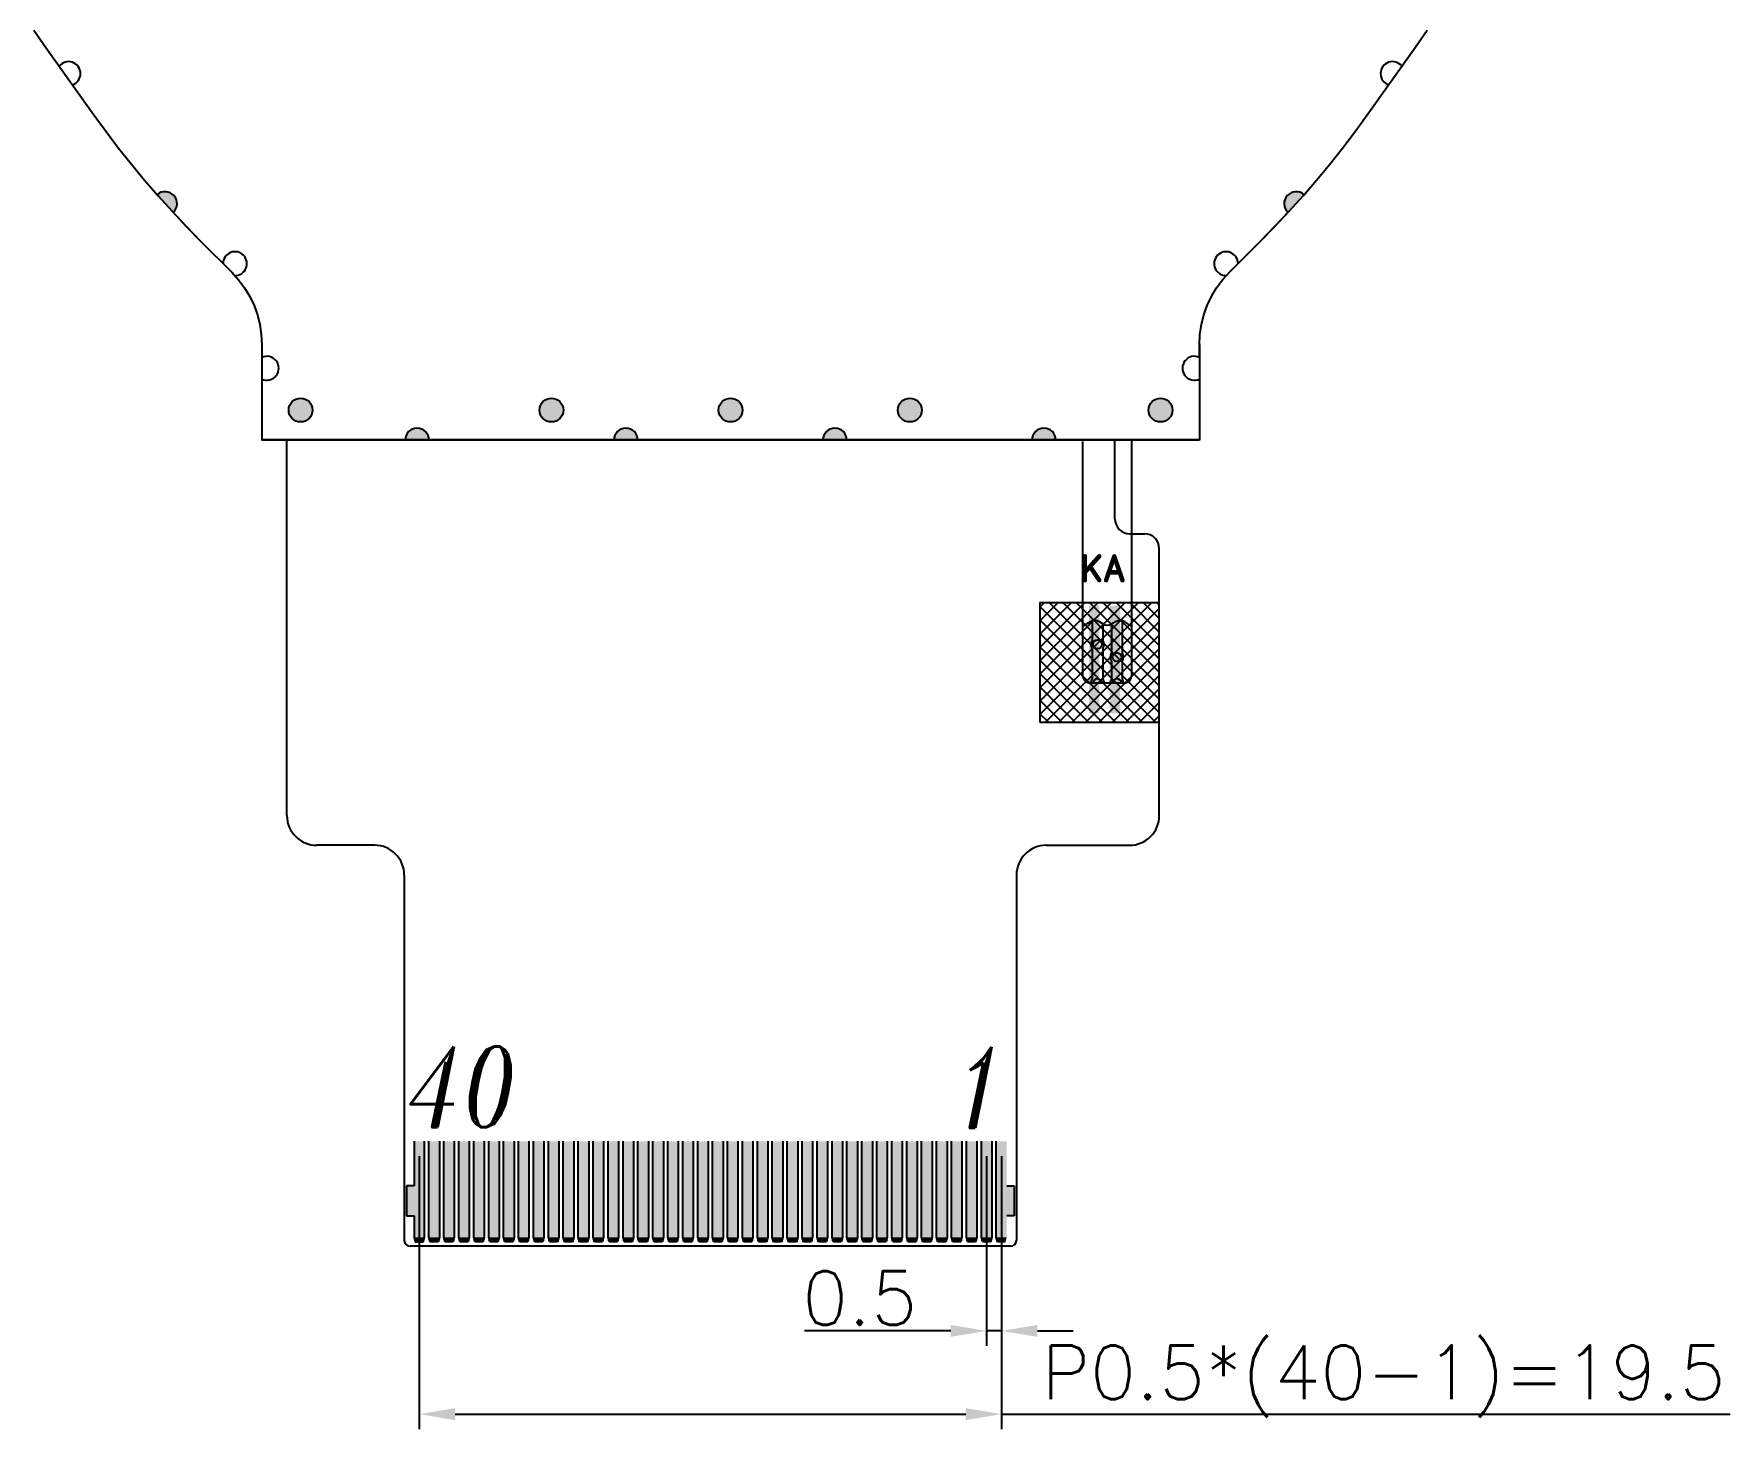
# Model space of a CAD drawing. Header units: millimetres. Extents: x 3800 to 4180, y 866 to 1126.
# Drawn here: x 4030.8 to 4087.6, y 957.6 to 1004.3 of the extents above; entities that cross this region are included whole.
import ezdxf
from ezdxf.enums import TextEntityAlignment as Align

# ---------------------------------------------------------------- set-up
doc = ezdxf.new("R2010")
doc.units = ezdxf.units.MM
doc.layers.add('', color=7, linetype='Continuous')
doc.layers.add('2-FPC', color=3, linetype='Continuous')
doc.styles.get("Standard").update_dxf_attribs({"font": 'txt', "bigfont": 'gbcbig.shx'})
doc.styles.add('样式 3', font='italict.shx', dxfattribs={"width": 0.85, "oblique": 10})
doc.dimstyles.new('ISO-25$0', dxfattribs={"dimtxt": 1.8, "dimasz": 1.2, "dimexe": 0.5, "dimexo": 0.5, "dimgap": 0.2, "dimtad": 1, "dimdec": 3, "dimdsep": 46, "dimtxsty": 'Standard', "dimcen": 2.5, "dimclrd": 3, "dimclre": 3, "dimclrt": 3, "dimadec": 0, "dimazin": 0, "dimtp": 1.2, "dimtm": 1.2, "dimtfac": 1, "dimtdec": 3, "dimtmove": 0, "dimatfit": 3, "dimfxl": 1, "dimtolj": 1, "dimarcsym": 0})

# ---------------------------------------------------------------- blocks, each defined once
blk = doc.blocks.new('RECTANGLE_20')
blk.add_solid([(0.175006, 1.800098), (0.175006, -1.800098), (-0.175006, 1.800098), (-0.175006, -1.800098)])
blk = doc.blocks.new('ROUND_3')
blk.add_lwpolyline([(0, 0, 1), (0, 0, 1)], format="xyb", close=True)
blk = doc.blocks.new('ROUND_6')
at = {"const_width": 0.075056}
blk.add_lwpolyline([(-0.037528, 0, 1), (0.037528, 0, 1)], format="xyb", close=True, dxfattribs=at)
blk = doc.blocks.new('ROUND_25')
at = {"const_width": 0.00005}
blk.add_lwpolyline([(-0.000024, 0, 1), (0.000024, 0, 1)], format="xyb", close=True, dxfattribs=at)
blk = doc.blocks.new('*D129')
at = {"layer": '2-FPC', "lineweight": -2, "transparency": 16777216}
for p, q in [((4043.692, 966.733), (4043.692, 957.595)), ((4063.192, 966.733), (4063.192, 957.595)), ((4044.892, 958.095), (4061.992, 958.095)), ((4063.192, 958.095), (4087.592, 958.095))]:
    blk.add_line(p, q, dxfattribs=at)
at = {"layer": '2-FPC', "transparency": 16777216}
for points in [[(4044.892, 958.295), (4044.892, 957.895), (4043.692, 958.095)], [(4061.992, 958.295), (4061.992, 957.895), (4063.192, 958.095)]]:
    blk.add_solid(points, dxfattribs=at)
at = {"layer": 'Defpoints', "color": 0, "transparency": 16777216}
for p in [(4043.692, 967.233), (4063.192, 967.233), (4063.192, 958.095)]:
    blk.add_point(p, dxfattribs=at)
at = {"layer": '2-FPC', "transparency": 16777216, "insert": (4075.992, 959.195), "char_height": 1.8, "attachment_point": 5}
blk.add_mtext('\\A1;P0.5*(40-1)=19.5', dxfattribs=at)
blk = doc.blocks.new('*D130')
at = {"layer": '2-FPC', "lineweight": -2, "transparency": 16777216}
for p, q in [((4062.692, 966.733), (4062.692, 960.383)), ((4063.192, 966.733), (4063.192, 960.383)), ((4061.492, 960.883), (4056.592, 960.883)), ((4063.192, 960.883), (4062.692, 960.883)), ((4064.392, 960.883), (4065.592, 960.883))]:
    blk.add_line(p, q, dxfattribs=at)
at = {"layer": '2-FPC', "transparency": 16777216}
for points in [[(4061.492, 961.083), (4061.492, 960.683), (4062.692, 960.883)], [(4064.392, 961.083), (4064.392, 960.683), (4063.192, 960.883)]]:
    blk.add_solid(points, dxfattribs=at)
at = {"layer": 'Defpoints', "color": 0, "transparency": 16777216}
for p in [(4062.692, 967.233), (4063.192, 967.233), (4062.692, 960.883)]:
    blk.add_point(p, dxfattribs=at)
at = {"layer": '2-FPC', "transparency": 16777216, "insert": (4058.442, 961.983), "char_height": 1.8, "attachment_point": 5}
blk.add_mtext('\\A1;0.5', dxfattribs=at)

msp = doc.modelspace()

# ---------------------------------------------------------------- hatches: boundary and pattern name
at = {"layer": ''}
for points in [[(4035.412, 998.3834), (4035.4485, 998.3445, 0.9972291), (4034.913, 998.9388), (4034.9479, 998.8985)], [(4072.789, 998.3445), (4072.8255, 998.3834), (4073.2896, 998.8985), (4073.3244, 998.9388, 0.9972291)], [(4039.3191, 991.7267, 1), (4040.1191, 991.7267, 1)], [(4047.7187, 991.7267, 1), (4048.5187, 991.7267, 1)], [(4054.5187, 991.7267, 1), (4053.7187, 991.7267, 1)], [(4059.7203, 991.727, 1), (4060.5203, 991.727, 1)], [(4068.9184, 991.7267, 1), (4068.1184, 991.7267, 1)], [(4043.2187, 990.7212), (4044.0187, 990.7212, 1)], [(4050.2134, 990.7212), (4051.0134, 990.7212, 1)], [(4058.0134, 990.7212, 1), (4057.2134, 990.7212)], [(4064.2134, 990.7212), (4065.0134, 990.7212, 1)]]:
    msp.add_hatch(color=4, dxfattribs=at).paths.add_polyline_path(points)
at = {"layer": '', "true_color": 0xf26722}
h = msp.add_hatch(dxfattribs=at)
h.set_pattern_fill('ANSI37', color=30, scale=0.1, style=0)
h.set_pattern_definition([(45, (22.47583, 0), (-0.224506403, 0.224506403), []), (135, (22.47583, 0), (-0.224506403, -0.224506403), [])])
h.paths.add_polyline_path([(4064.4758, 981.2693), (4068.4758, 981.2693), (4068.4758, 985.2693), (4064.4758, 985.2693)])

# ---------------------------------------------------------------- linework, layer by layer
at = {"layer": '', "color": 4, "linetype": 'Continuous'}
for p, q in [((4038.4187, 993.9192), (4038.4187, 990.7245)), ((4069.8187, 993.9192), (4069.8187, 990.7245)), ((4069.8187, 990.7245), (4038.4187, 990.7245)), ((4065.6009, 990.7245), (4065.6009, 990.7245)), ((4067.7109, 990.7245), (4067.7109, 990.7245))]:
    msp.add_line(p, q, dxfattribs=at)
at = {"layer": '', "color": 4}
for p, q in [((4038.4187, 993.9159), (4038.4187, 990.7212)), ((4069.8187, 993.9159), (4069.8187, 990.7212)), ((4069.8187, 990.7212), (4038.4187, 990.7212)), ((4065.6009, 990.7212), (4065.6009, 990.7212)), ((4067.7109, 990.7212), (4067.7109, 990.7212))]:
    msp.add_line(p, q, dxfattribs=at)
at = {"layer": '', "color": 30, "true_color": 0xf26722}
for p, q in [((4039.2604, 978.1475), (4039.2604, 990.7212)), ((4065.9009, 990.6745), (4065.9009, 982.8745)), ((4066.9871, 988.0823), (4066.9871, 990.7212)), ((4067.5609, 982.8745), (4067.5609, 990.7245)), ((4068.4758, 978.1475), (4068.4758, 987.0823)), ((4066.1599, 984.631), (4065.9009, 984.4745)), ((4066.2309, 984.6622), (4066.2309, 984.0231)), ((4066.58, 984.5651), (4066.4695, 984.6315)), ((4066.5809, 984.5646), (4066.5809, 984.0231)), ((4066.8809, 984.5606), (4066.8809, 983.5918)), ((4067.0096, 984.6344), (4066.8837, 984.5621)), ((4067.2309, 984.6654), (4067.2309, 983.5918)), ((4067.5609, 984.4745), (4067.3196, 984.6275)), ((4066.2309, 983.7402), (4066.2309, 982.7159)), ((4066.5809, 983.7402), (4066.5809, 982.7159)), ((4066.8809, 983.3089), (4066.8809, 982.7159)), ((4067.2309, 983.3089), (4067.2309, 982.7159)), ((4067.2609, 982.5745), (4066.2009, 982.5745)), ((4042.192, 977.1475), (4040.2604, 977.1475)), ((4064.6918, 977.1475), (4067.4758, 977.1475)), ((4043.192, 976.1475), (4043.192, 963.916)), ((4063.6918, 976.1475), (4063.6918, 963.916)), ((4063.4918, 963.716), (4043.392, 963.716))]:
    msp.add_line(p, q, dxfattribs=at)
at = {"layer": ''}
msp.add_line((4067.4871, 987.5823), (4067.9758, 987.5823), dxfattribs=at)
at = {"layer": '', "color": 4, "linetype": 'Continuous'}
for points in [[(4030.7873, 1004.4519), (4030.886, 1004.3056), (4030.9857, 1004.1599), (4031.0863, 1004.0149), (4031.1878, 1003.8705), (4032.7939, 1001.6154), (4033.2016, 1001.0554), (4033.6213, 1000.5035), (4034.0523, 999.9604), (4034.4946, 999.4265), (4034.9479, 998.9018), (4035.412, 998.3867), (4035.8867, 997.8813), (4036.3714, 997.3865), (4037.4147, 996.3432), (4037.6425, 996.0919), (4037.8424, 995.8224), (4038.0148, 995.5346), (4038.1583, 995.2313), (4038.2713, 994.9154), (4038.3529, 994.5899), (4038.4021, 994.258), (4038.4187, 993.9192), (4038.4187, 993.5245)], [(4069.8187, 993.5245), (4069.8187, 993.9192), (4069.8354, 994.258), (4069.8846, 994.5899), (4069.9661, 994.9154), (4070.0792, 995.2313), (4070.2226, 995.5346), (4070.3951, 995.8224), (4070.595, 996.0919), (4070.8228, 996.3432), (4071.8661, 997.3865), (4072.3507, 997.8813), (4072.8255, 998.3867), (4073.2896, 998.9018), (4073.7429, 999.4265), (4074.1852, 999.9604), (4074.6162, 1000.5035), (4075.0359, 1001.0554), (4075.4435, 1001.6154), (4077.0497, 1003.8705), (4077.1512, 1004.0149), (4077.2518, 1004.1599), (4077.3514, 1004.3056), (4077.4502, 1004.4519)]]:
    msp.add_lwpolyline(points, dxfattribs=at)
at = {"layer": '', "color": 4}
for points in [[(4030.7873, 1004.4485), (4030.886, 1004.3023), (4030.9857, 1004.1566), (4031.0863, 1004.0116), (4031.1878, 1003.8672), (4032.7939, 1001.612), (4033.2016, 1001.0521), (4033.6213, 1000.5002), (4034.0523, 999.9571), (4034.4946, 999.4231), (4034.9479, 998.8985), (4035.412, 998.3834), (4035.8867, 997.878), (4036.3714, 997.3832), (4037.4147, 996.3399), (4037.6425, 996.0885), (4037.8424, 995.8191), (4038.0148, 995.5313), (4038.1583, 995.228), (4038.2713, 994.912), (4038.3529, 994.5866), (4038.4021, 994.2547), (4038.4187, 993.9159), (4038.4187, 993.5212)], [(4069.8187, 993.5212), (4069.8187, 993.9159), (4069.8354, 994.2547), (4069.8846, 994.5866), (4069.9661, 994.912), (4070.0792, 995.228), (4070.2226, 995.5313), (4070.3951, 995.8191), (4070.595, 996.0885), (4070.8228, 996.3399), (4071.8661, 997.3832), (4072.3507, 997.878), (4072.8255, 998.3834), (4073.2896, 998.8985), (4073.7429, 999.4231), (4074.1852, 999.9571), (4074.6162, 1000.5002), (4075.0359, 1001.0521), (4075.4435, 1001.612), (4077.0497, 1003.8672), (4077.1512, 1004.0116), (4077.2518, 1004.1566), (4077.3514, 1004.3023), (4077.4502, 1004.4485)]]:
    msp.add_lwpolyline(points, dxfattribs=at)
at = {"layer": '', "color": 30, "true_color": 0xf26722}
for points, const_width in [([(4065.9853, 986.8287), (4065.9853, 986.0289)], 0.1501), ([(4066.4651, 986.8287), (4065.9853, 986.2956)], 0.1501), ([(4066.9683, 986.8257), (4066.694, 986.0256)], 0.1501), ([(4066.9683, 986.8257), (4067.2426, 986.0256)], 0.1501), ([(4066.1567, 986.4861), (4066.4651, 986.0289)], 0.1501), ([(4067.1397, 986.2923), (4066.7968, 986.2923)], 0.1501), ([(4063.6451, 963.7874), (4063.6557, 963.8013)], 0.0001), ([(4063.6451, 963.7874), (4063.6557, 963.8013)], 0.0001), ([(4063.6557, 963.8013), (4063.6651, 963.8161)], 0.0001), ([(4063.6557, 963.8013), (4063.6651, 963.8161)], 0.0001), ([(4063.6651, 963.8161), (4063.6733, 963.8316)], 0.0001), ([(4063.6651, 963.8161), (4063.6733, 963.8316)], 0.0001), ([(4063.6733, 963.8316), (4063.6799, 963.8476)], 0.0001), ([(4063.6733, 963.8316), (4063.6799, 963.8476)], 0.0001), ([(4063.6799, 963.8476), (4063.6852, 963.8643)], 0.0001), ([(4063.6799, 963.8476), (4063.6852, 963.8643)], 0.0001), ([(4063.6852, 963.8643), (4063.689, 963.8813)], 0.0001), ([(4063.6852, 963.8643), (4063.689, 963.8813)], 0.0001), ([(4063.689, 963.8813), (4063.6913, 963.8986)], 0.0001), ([(4063.689, 963.8813), (4063.6913, 963.8986)], 0.0001), ([(4063.6913, 963.8986), (4063.6918, 963.9159)], 0.0001), ([(4063.6913, 963.8986), (4063.6918, 963.9159)], 0.0001)]:
    msp.add_lwpolyline(points, dxfattribs=dict(at, const_width=const_width))
msp.add_lwpolyline([(4064.4758, 981.2693), (4068.4758, 981.2693), (4068.4758, 985.2693), (4064.4758, 985.2693)], close=True, dxfattribs=at)
for points in [[(4043.5168, 967.2334), (4043.5168, 965.7378)], [(4043.8668, 964.0177), (4043.8668, 967.2334)], [(4044.017, 964.0177), (4044.017, 967.2334)], [(4044.367, 967.2334), (4044.367, 964.0177)], [(4044.5168, 964.0177), (4044.5168, 967.2334)], [(4044.8668, 967.2334), (4044.8668, 964.0177)], [(4045.017, 964.0177), (4045.017, 967.2334)], [(4045.367, 967.2334), (4045.367, 964.0177)], [(4045.5168, 964.0177), (4045.5168, 967.2334)], [(4045.8668, 967.2334), (4045.8668, 964.0177)], [(4046.017, 964.0177), (4046.017, 967.2334)], [(4046.367, 967.2334), (4046.367, 964.0177)], [(4046.5168, 964.0177), (4046.5168, 967.2334)], [(4046.8668, 967.2334), (4046.8668, 964.0177)], [(4047.017, 964.0177), (4047.017, 967.2334)], [(4047.367, 967.2334), (4047.367, 964.0177)], [(4047.5168, 964.0177), (4047.5168, 967.2334)], [(4047.8668, 967.2334), (4047.8668, 964.0177)], [(4048.017, 964.0177), (4048.017, 967.2334)], [(4048.367, 967.2334), (4048.367, 964.0177)], [(4048.5168, 964.0177), (4048.5168, 967.2334)], [(4048.8668, 967.2334), (4048.8668, 964.0177)], [(4049.017, 964.0177), (4049.017, 967.2334)], [(4049.367, 967.2334), (4049.367, 964.0177)], [(4049.5168, 964.0177), (4049.5168, 967.2334)], [(4049.8668, 967.2334), (4049.8668, 964.0177)], [(4050.0169, 964.0177), (4050.0169, 967.2334)], [(4050.367, 967.2334), (4050.367, 964.0177)], [(4050.5168, 964.0177), (4050.5168, 967.2334)], [(4050.8668, 967.2334), (4050.8668, 964.0177)], [(4051.0169, 964.0177), (4051.0169, 967.2334)], [(4051.367, 967.2334), (4051.367, 964.0177)], [(4051.5168, 964.0177), (4051.5168, 967.2334)], [(4051.8668, 967.2334), (4051.8668, 964.0177)], [(4052.0169, 964.0177), (4052.0169, 967.2334)], [(4052.367, 967.2334), (4052.367, 964.0177)], [(4052.5168, 964.0177), (4052.5168, 967.2334)], [(4052.8668, 967.2334), (4052.8668, 964.0177)], [(4053.0169, 964.0177), (4053.0169, 967.2334)], [(4053.367, 967.2334), (4053.367, 964.0177)], [(4053.5168, 964.0177), (4053.5168, 967.2334)], [(4053.8668, 967.2334), (4053.8668, 964.0177)], [(4054.0169, 964.0177), (4054.0169, 967.2334)], [(4054.367, 967.2334), (4054.367, 964.0177)], [(4054.5168, 964.0177), (4054.5168, 967.2334)], [(4054.8668, 967.2334), (4054.8668, 964.0177)], [(4055.0169, 964.0177), (4055.0169, 967.2334)], [(4055.367, 967.2334), (4055.367, 964.0177)], [(4055.5168, 964.0177), (4055.5168, 967.2334)], [(4055.8668, 967.2334), (4055.8668, 964.0177)], [(4056.0169, 964.0177), (4056.0169, 967.2334)], [(4056.3669, 967.2334), (4056.3669, 964.0177)], [(4056.5168, 964.0177), (4056.5168, 967.2334)], [(4056.8668, 967.2334), (4056.8668, 964.0177)], [(4057.0169, 964.0177), (4057.0169, 967.2334)], [(4057.3669, 967.2334), (4057.3669, 964.0177)], [(4057.5168, 964.0177), (4057.5168, 967.2334)], [(4057.8668, 967.2334), (4057.8668, 964.0177)], [(4058.0169, 964.0177), (4058.0169, 967.2334)], [(4058.3669, 967.2334), (4058.3669, 964.0177)], [(4058.5168, 964.0177), (4058.5168, 967.2334)], [(4058.8668, 967.2334), (4058.8668, 964.0177)], [(4059.0169, 964.0177), (4059.0169, 967.2334)], [(4059.3669, 967.2334), (4059.3669, 964.0177)], [(4059.5168, 964.0177), (4059.5168, 967.2334)], [(4059.8668, 967.2334), (4059.8668, 964.0177)], [(4060.0169, 964.0177), (4060.0169, 967.2334)], [(4060.3669, 967.2334), (4060.3669, 964.0177)], [(4060.5168, 964.0177), (4060.5168, 967.2334)], [(4060.8668, 967.2334), (4060.8668, 964.0177)], [(4061.0169, 964.0177), (4061.0169, 967.2334)], [(4061.3669, 967.2334), (4061.3669, 964.0177)], [(4061.5168, 964.0177), (4061.5168, 967.2334)], [(4061.8668, 967.2334), (4061.8668, 964.0177)], [(4062.0169, 964.0177), (4062.0169, 967.2334)], [(4062.3669, 967.2334), (4062.3669, 964.0177)], [(4062.5171, 964.0177), (4062.5171, 967.2334)], [(4062.8668, 967.2334), (4062.8668, 964.0177)], [(4063.0169, 964.0177), (4063.0169, 967.2334)], [(4043.5168, 965.7378), (4043.2669, 965.7378)], [(4043.2669, 965.7378), (4043.2669, 964.7378)], [(4063.3669, 965.7378), (4063.6169, 965.7378)], [(4063.6169, 965.7378), (4063.6169, 964.7378)], [(4043.2669, 964.7378), (4043.5168, 964.7378)], [(4043.5168, 964.7378), (4043.5168, 964.0177)], [(4063.6169, 964.7378), (4063.3669, 964.7378)], [(4043.5168, 964.0177), (4043.5577, 963.8661)], [(4043.826, 963.8661), (4043.8668, 964.0177)], [(4044.0579, 963.8661), (4044.017, 964.0177)], [(4044.367, 964.0177), (4044.3261, 963.8661)], [(4044.5577, 963.8661), (4044.5168, 964.0177)], [(4044.8668, 964.0177), (4044.826, 963.8661)], [(4045.0579, 963.8661), (4045.017, 964.0177)], [(4045.367, 964.0177), (4045.3261, 963.8661)], [(4045.5577, 963.8661), (4045.5168, 964.0177)], [(4045.8668, 964.0177), (4045.8259, 963.8661)], [(4046.0579, 963.8661), (4046.017, 964.0177)], [(4046.367, 964.0177), (4046.3261, 963.8661)], [(4046.5577, 963.8661), (4046.5168, 964.0177)], [(4046.8668, 964.0177), (4046.8259, 963.8661)], [(4047.0578, 963.8661), (4047.017, 964.0177)], [(4047.367, 964.0177), (4047.3261, 963.8661)], [(4047.5577, 963.8661), (4047.5168, 964.0177)], [(4047.8668, 964.0177), (4047.8259, 963.8661)], [(4048.0578, 963.8661), (4048.017, 964.0177)], [(4048.367, 964.0177), (4048.3261, 963.8661)], [(4048.5577, 963.8661), (4048.5168, 964.0177)], [(4048.8668, 964.0177), (4048.8259, 963.8661)], [(4049.0578, 963.8661), (4049.017, 964.0177)], [(4049.367, 964.0177), (4049.3261, 963.8661)], [(4049.5577, 963.8661), (4049.5168, 964.0177)], [(4049.8668, 964.0177), (4049.8262, 963.8661)], [(4050.0578, 963.8661), (4050.0169, 964.0177)], [(4050.367, 964.0177), (4050.3261, 963.8661)], [(4050.5577, 963.8661), (4050.5168, 964.0177)], [(4050.8668, 964.0177), (4050.8262, 963.8661)], [(4051.0578, 963.8661), (4051.0169, 964.0177)], [(4051.367, 964.0177), (4051.3261, 963.8661)], [(4051.5577, 963.8661), (4051.5168, 964.0177)], [(4051.8668, 964.0177), (4051.8262, 963.8661)], [(4052.0578, 963.8661), (4052.0169, 964.0177)], [(4052.367, 964.0177), (4052.3261, 963.8661)], [(4052.5577, 963.8661), (4052.5168, 964.0177)], [(4052.8668, 964.0177), (4052.8262, 963.8661)], [(4053.0578, 963.8661), (4053.0169, 964.0177)], [(4053.367, 964.0177), (4053.3261, 963.8661)], [(4053.5577, 963.8661), (4053.5168, 964.0177)], [(4053.8668, 964.0177), (4053.8262, 963.8661)], [(4054.0578, 963.8661), (4054.0169, 964.0177)], [(4054.367, 964.0177), (4054.3261, 963.8661)], [(4054.5577, 963.8661), (4054.5168, 964.0177)], [(4054.8668, 964.0177), (4054.8262, 963.8661)], [(4055.0578, 963.8661), (4055.0169, 964.0177)], [(4055.367, 964.0177), (4055.3261, 963.8661)], [(4055.5577, 963.8661), (4055.5168, 964.0177)], [(4055.8668, 964.0177), (4055.8262, 963.8661)], [(4056.0578, 963.8661), (4056.0169, 964.0177)], [(4056.3669, 964.0177), (4056.3261, 963.8661)], [(4056.5577, 963.8661), (4056.5168, 964.0177)], [(4056.8668, 964.0177), (4056.8262, 963.8661)], [(4057.0578, 963.8661), (4057.0169, 964.0177)], [(4057.3669, 964.0177), (4057.3261, 963.8661)], [(4057.5577, 963.8661), (4057.5168, 964.0177)], [(4057.8668, 964.0177), (4057.8262, 963.8661)], [(4058.0578, 963.8661), (4058.0169, 964.0177)], [(4058.3669, 964.0177), (4058.3261, 963.8661)], [(4058.5577, 963.8661), (4058.5168, 964.0177)], [(4058.8668, 964.0177), (4058.8262, 963.8661)], [(4059.0578, 963.8661), (4059.0169, 964.0177)], [(4059.3669, 964.0177), (4059.326, 963.8661)], [(4059.5577, 963.8661), (4059.5168, 964.0177)], [(4059.8668, 964.0177), (4059.8262, 963.8661)], [(4060.0578, 963.8661), (4060.0169, 964.0177)], [(4060.3669, 964.0177), (4060.326, 963.8661)], [(4060.5577, 963.8661), (4060.5168, 964.0177)], [(4060.8668, 964.0177), (4060.8262, 963.8661)], [(4061.0578, 963.8661), (4061.0169, 964.0177)], [(4061.3669, 964.0177), (4061.326, 963.8661)], [(4061.5577, 963.8661), (4061.5168, 964.0177)], [(4061.8668, 964.0177), (4061.8262, 963.8661)], [(4062.0578, 963.8661), (4062.0169, 964.0177)], [(4062.3669, 964.0177), (4062.326, 963.8661)], [(4062.5577, 963.8661), (4062.5171, 964.0177)], [(4062.8668, 964.0177), (4062.8262, 963.8661)], [(4063.0578, 963.8661), (4063.0169, 964.0177)], [(4043.5577, 963.8661), (4043.826, 963.8661)], [(4044.3261, 963.8661), (4044.0579, 963.8661)], [(4044.826, 963.8661), (4044.5577, 963.8661)], [(4045.3261, 963.8661), (4045.0579, 963.8661)], [(4045.8259, 963.8661), (4045.5577, 963.8661)], [(4046.3261, 963.8661), (4046.0579, 963.8661)], [(4046.8259, 963.8661), (4046.5577, 963.8661)], [(4047.3261, 963.8661), (4047.0578, 963.8661)], [(4047.8259, 963.8661), (4047.5577, 963.8661)], [(4048.3261, 963.8661), (4048.0578, 963.8661)], [(4048.8259, 963.8661), (4048.5577, 963.8661)], [(4049.3261, 963.8661), (4049.0578, 963.8661)], [(4049.8262, 963.8661), (4049.5577, 963.8661)], [(4050.3261, 963.8661), (4050.0578, 963.8661)], [(4050.8262, 963.8661), (4050.5577, 963.8661)], [(4051.3261, 963.8661), (4051.0578, 963.8661)], [(4051.8262, 963.8661), (4051.5577, 963.8661)], [(4052.3261, 963.8661), (4052.0578, 963.8661)], [(4052.8262, 963.8661), (4052.5577, 963.8661)], [(4053.3261, 963.8661), (4053.0578, 963.8661)], [(4053.8262, 963.8661), (4053.5577, 963.8661)], [(4054.3261, 963.8661), (4054.0578, 963.8661)], [(4054.8262, 963.8661), (4054.5577, 963.8661)], [(4055.3261, 963.8661), (4055.0578, 963.8661)], [(4055.8262, 963.8661), (4055.5577, 963.8661)], [(4056.3261, 963.8661), (4056.0578, 963.8661)], [(4056.8262, 963.8661), (4056.5577, 963.8661)], [(4057.3261, 963.8661), (4057.0578, 963.8661)], [(4057.8262, 963.8661), (4057.5577, 963.8661)], [(4058.3261, 963.8661), (4058.0578, 963.8661)], [(4058.8262, 963.8661), (4058.5577, 963.8661)], [(4059.326, 963.8661), (4059.0578, 963.8661)], [(4059.8262, 963.8661), (4059.5577, 963.8661)], [(4060.326, 963.8661), (4060.0578, 963.8661)], [(4060.8262, 963.8661), (4060.5577, 963.8661)], [(4061.326, 963.8661), (4061.0578, 963.8661)], [(4061.8262, 963.8661), (4061.5577, 963.8661)], [(4062.326, 963.8661), (4062.0578, 963.8661)], [(4062.8262, 963.8661), (4062.5577, 963.8661)], [(4063.326, 963.8661), (4063.0578, 963.8661)]]:
    msp.add_lwpolyline(points, dxfattribs=at)
at = {"layer": '', "color": 4}
for centre in [(4039.7191, 991.7267), (4048.1187, 991.7267), (4054.1187, 991.7267), (4060.1203, 991.727), (4068.5184, 991.7267)]:
    msp.add_circle(centre, 0.4, dxfattribs=at)
at = {"layer": '', "color": 30, "true_color": 0xf26722}
for centre in [(4066.4059, 983.8816), (4067.0559, 983.4504)]:
    msp.add_circle(centre, 0.15, dxfattribs=at)
at = {"layer": '', "color": 4}
for centre, start, end in [((4031.9487, 1002.9965), 288.79371, 142.12578), ((4076.2863, 1002.9965), 37.57413, 251.50638), ((4035.18, 998.6409), 312.17764, 131.85968), ((4073.0575, 998.6409), 48.14032, 227.82236), ((4037.5221, 996.6317), 268.64617, 179.88783), ((4070.7129, 996.6317), 359.7591, 271.71541), ((4038.5887, 993.1267), 244.84934, 115.15066), ((4069.6487, 993.1267), 64.84934, 295.15066), ((4043.6187, 990.7212), 0, 180), ((4050.6134, 990.7212), 0, 180), ((4057.6134, 990.7212), 0, 180), ((4064.6134, 990.7212), 0, 180)]:
    msp.add_arc(centre, 0.4, start, end, dxfattribs=at)
at = {"layer": '', "color": 30, "true_color": 0xf26722}
for centre, radius, start, end in [((4067.4871, 988.0823), 0.5, 180, 270), ((4067.9758, 987.0823), 0.5, 360, 90), ((4066.3151, 984.3743), 0.3, 59.01941, 121.15016), ((4066.7344, 984.8224), 0.3, 239.01941, 299.84515), ((4067.1589, 984.3742), 0.3, 57.62203, 119.84515), ((4066.4059, 983.8816), 0.225, 141.05756, 218.94244), ((4066.4059, 983.8816), 0.225, 321.05756, 38.94244), ((4067.0559, 983.4504), 0.225, 141.05756, 218.94244), ((4067.0559, 983.4504), 0.225, 321.05756, 38.94244), ((4066.2009, 982.8745), 0.3, 180, 270), ((4066.4059, 982.5745), 0.15, 0, 180), ((4067.0559, 982.5745), 0.15, 0, 180), ((4067.2609, 982.8745), 0.3, 270, 0), ((4066.4059, 982.5745), 0.225, 141.05756, 180), ((4066.4059, 982.5745), 0.225, 0.16994, 38.94244), ((4067.0559, 982.5745), 0.225, 141.05756, 180), ((4067.0559, 982.5745), 0.225, 0.16994, 38.94244), ((4040.2604, 978.1475), 1, 180, 270), ((4067.4758, 978.1475), 1, 270, 0), ((4042.192, 976.1475), 1, 360, 90), ((4064.6918, 976.1475), 1, 90, 180), ((4043.392, 963.916), 0.2, 180, 270), ((4063.4918, 963.916), 0.2, 270, 0)]:
    msp.add_arc(centre, radius, start, end, dxfattribs=at)
for points in [[(4043.5171, 965.7378), (4043.5171, 967.2334), (4043.8668, 965.7378), (4043.8668, 967.2334)], [(4044.017, 964.0177), (4044.017, 967.2334), (4044.367, 964.0177), (4044.367, 967.2334)], [(4044.5171, 964.0177), (4044.5171, 967.2334), (4044.8668, 964.0177), (4044.8668, 967.2334)], [(4045.017, 964.0177), (4045.017, 967.2334), (4045.367, 964.0177), (4045.367, 967.2334)], [(4045.5171, 964.0177), (4045.5171, 967.2334), (4045.8668, 964.0177), (4045.8668, 967.2334)], [(4046.017, 964.0177), (4046.017, 967.2334), (4046.367, 964.0177), (4046.367, 967.2334)], [(4046.5171, 964.0177), (4046.5171, 967.2334), (4046.8668, 964.0177), (4046.8668, 967.2334)], [(4047.017, 964.0177), (4047.017, 967.2334), (4047.367, 964.0177), (4047.367, 967.2334)], [(4047.5171, 964.0177), (4047.5171, 967.2334), (4047.8668, 964.0177), (4047.8668, 967.2334)], [(4048.017, 964.0177), (4048.017, 967.2334), (4048.367, 964.0177), (4048.367, 967.2334)], [(4048.5171, 964.0177), (4048.5171, 967.2334), (4048.8668, 964.0177), (4048.8668, 967.2334)], [(4049.017, 964.0177), (4049.017, 967.2334), (4049.367, 964.0177), (4049.367, 967.2334)], [(4049.5171, 964.0177), (4049.5171, 967.2334), (4049.8668, 964.0177), (4049.8668, 967.2334)], [(4050.0169, 964.0177), (4050.017, 967.2334), (4050.367, 964.0177), (4050.367, 967.2334)], [(4050.5171, 964.0177), (4050.5171, 967.2334), (4050.8668, 964.0177), (4050.8668, 967.2334)], [(4051.0169, 964.0177), (4051.017, 967.2334), (4051.367, 964.0177), (4051.367, 967.2334)], [(4051.5171, 964.0177), (4051.5171, 967.2334), (4051.8668, 964.0177), (4051.8668, 967.2334)], [(4052.0169, 964.0177), (4052.017, 967.2334), (4052.367, 964.0177), (4052.367, 967.2334)], [(4052.5171, 964.0177), (4052.5171, 967.2334), (4052.8668, 964.0177), (4052.8668, 967.2334)], [(4053.0169, 964.0177), (4053.017, 967.2334), (4053.367, 964.0177), (4053.367, 967.2334)], [(4053.5171, 964.0177), (4053.5171, 967.2334), (4053.8668, 964.0177), (4053.8668, 967.2334)], [(4054.0169, 964.0177), (4054.017, 967.2334), (4054.367, 964.0177), (4054.367, 967.2334)], [(4054.5171, 964.0177), (4054.5171, 967.2334), (4054.8668, 964.0177), (4054.8668, 967.2334)], [(4055.0169, 964.0177), (4055.017, 967.2334), (4055.367, 964.0177), (4055.367, 967.2334)], [(4055.5171, 964.0177), (4055.5171, 967.2334), (4055.8668, 964.0177), (4055.8668, 967.2334)], [(4056.0169, 964.0177), (4056.017, 967.2334), (4056.3669, 964.0177), (4056.3669, 967.2334)], [(4056.5171, 964.0177), (4056.5171, 967.2334), (4056.8668, 964.0177), (4056.8668, 967.2334)], [(4057.0169, 964.0177), (4057.017, 967.2334), (4057.3669, 964.0177), (4057.3669, 967.2334)], [(4057.5171, 964.0177), (4057.5171, 967.2334), (4057.8668, 964.0177), (4057.8668, 967.2334)], [(4058.0169, 964.0177), (4058.017, 967.2334), (4058.3669, 964.0177), (4058.3669, 967.2334)], [(4058.5171, 964.0177), (4058.5171, 967.2334), (4058.8668, 964.0177), (4058.8668, 967.2334)], [(4059.0169, 964.0177), (4059.0169, 967.2334), (4059.3669, 964.0177), (4059.3669, 967.2334)], [(4059.5171, 964.0177), (4059.5171, 967.2334), (4059.8668, 964.0177), (4059.8668, 967.2334)], [(4060.0169, 964.0177), (4060.0169, 967.2334), (4060.3669, 964.0177), (4060.3669, 967.2334)], [(4060.5171, 964.0177), (4060.5171, 967.2334), (4060.8668, 964.0177), (4060.8668, 967.2334)], [(4061.0169, 964.0177), (4061.0169, 967.2334), (4061.3669, 964.0177), (4061.3669, 967.2334)], [(4061.5171, 964.0177), (4061.5171, 967.2334), (4061.8668, 964.0177), (4061.8668, 967.2334)], [(4062.0169, 964.0177), (4062.0169, 967.2334), (4062.3669, 964.0177), (4062.3669, 967.2334)], [(4062.5171, 964.0177), (4062.5171, 967.2334), (4062.8668, 964.0177), (4062.8668, 967.2334)], [(4063.0169, 965.7376), (4063.0169, 967.2334), (4063.367, 965.7376), (4063.3669, 967.2334)], [(4043.2669, 964.7378), (4043.2669, 965.7376), (4043.8668, 964.7378), (4043.8668, 965.7376)], [(4043.5168, 965.7376), (4043.5171, 965.7378), (4043.8668, 965.7376), (4043.8668, 965.7378)], [(4063.0169, 964.7378), (4063.0169, 965.7376), (4063.6169, 964.7378), (4063.6169, 965.7376)], [(4063.0169, 965.7376), (4063.0169, 965.7376), (4063.6169, 965.7376), (4063.367, 965.7376)], [(4043.5171, 964.0177), (4043.5171, 964.7378), (4043.8668, 964.0177), (4043.8668, 964.7378)], [(4063.0169, 964.0177), (4063.0169, 964.7378), (4063.3669, 964.0177), (4063.3669, 964.7378)], [(4063.0169, 964.7378), (4063.0169, 964.7378), (4063.3669, 964.7378), (4063.6169, 964.7378)], [(4043.5577, 963.8661), (4043.5171, 964.0177), (4043.8259, 963.8661), (4043.8668, 964.0177)], [(4044.0579, 963.8661), (4044.017, 964.0177), (4044.3261, 963.8661), (4044.367, 964.0177)], [(4044.5577, 963.8661), (4044.5171, 964.0177), (4044.8259, 963.8661), (4044.8668, 964.0177)], [(4045.0578, 963.8661), (4045.017, 964.0177), (4045.3261, 963.8661), (4045.367, 964.0177)], [(4045.5577, 963.8661), (4045.5171, 964.0177), (4045.8259, 963.8661), (4045.8668, 964.0177)], [(4046.0578, 963.8661), (4046.017, 964.0177), (4046.3261, 963.8661), (4046.367, 964.0177)], [(4046.5577, 963.8661), (4046.5171, 964.0177), (4046.8259, 963.8661), (4046.8668, 964.0177)], [(4047.0578, 963.8661), (4047.017, 964.0177), (4047.3261, 963.8661), (4047.367, 964.0177)], [(4047.5577, 963.8661), (4047.5171, 964.0177), (4047.8259, 963.8661), (4047.8668, 964.0177)], [(4048.0578, 963.8661), (4048.017, 964.0177), (4048.3261, 963.8661), (4048.367, 964.0177)], [(4048.5577, 963.8661), (4048.5171, 964.0177), (4048.8259, 963.8661), (4048.8668, 964.0177)], [(4049.0578, 963.8661), (4049.017, 964.0177), (4049.3261, 963.8661), (4049.367, 964.0177)], [(4049.5577, 963.8661), (4049.5171, 964.0177), (4049.8259, 963.8661), (4049.8668, 964.0177)], [(4050.0578, 963.8661), (4050.017, 964.0177), (4050.3261, 963.8661), (4050.367, 964.0177)], [(4050.5577, 963.8661), (4050.5171, 964.0177), (4050.8259, 963.8661), (4050.8668, 964.0177)], [(4051.0578, 963.8661), (4051.0169, 964.0177), (4051.3261, 963.8661), (4051.367, 964.0177)], [(4051.5577, 963.8661), (4051.5171, 964.0177), (4051.8259, 963.8661), (4051.8668, 964.0177)], [(4052.0578, 963.8661), (4052.0169, 964.0177), (4052.326, 963.8661), (4052.367, 964.0177)], [(4052.5577, 963.8661), (4052.5171, 964.0177), (4052.8259, 963.8661), (4052.8668, 964.0177)], [(4053.0578, 963.8661), (4053.0169, 964.0177), (4053.326, 963.8661), (4053.367, 964.0177)], [(4053.5577, 963.8661), (4053.5171, 964.0177), (4053.8259, 963.8661), (4053.8668, 964.0177)], [(4054.0578, 963.8661), (4054.0169, 964.0177), (4054.326, 963.8661), (4054.367, 964.0177)], [(4054.5577, 963.8661), (4054.5171, 964.0177), (4054.8259, 963.8661), (4054.8668, 964.0177)], [(4055.0578, 963.8661), (4055.0169, 964.0177), (4055.326, 963.8661), (4055.367, 964.0177)], [(4055.5577, 963.8661), (4055.5171, 964.0177), (4055.8259, 963.8661), (4055.8668, 964.0177)], [(4056.0578, 963.8661), (4056.0169, 964.0177), (4056.326, 963.8661), (4056.3669, 964.0177)], [(4056.5577, 963.8661), (4056.5171, 964.0177), (4056.8259, 963.8661), (4056.8668, 964.0177)], [(4057.0578, 963.8661), (4057.0169, 964.0177), (4057.326, 963.8661), (4057.3669, 964.0177)], [(4057.5577, 963.8661), (4057.5171, 964.0177), (4057.8259, 963.8661), (4057.8668, 964.0177)], [(4058.0578, 963.8661), (4058.0169, 964.0177), (4058.326, 963.8661), (4058.3669, 964.0177)], [(4058.5579, 963.8661), (4058.5171, 964.0177), (4058.8259, 963.8661), (4058.8668, 964.0177)], [(4059.0578, 963.8661), (4059.0169, 964.0177), (4059.326, 963.8661), (4059.3669, 964.0177)], [(4059.5579, 963.8661), (4059.5171, 964.0177), (4059.8259, 963.8661), (4059.8668, 964.0177)], [(4060.0578, 963.8661), (4060.0169, 964.0177), (4060.326, 963.8661), (4060.3669, 964.0177)], [(4060.5579, 963.8661), (4060.5171, 964.0177), (4060.8259, 963.8661), (4060.8668, 964.0177)], [(4061.0578, 963.8661), (4061.0169, 964.0177), (4061.326, 963.8661), (4061.3669, 964.0177)], [(4061.5579, 963.8661), (4061.5171, 964.0177), (4061.8259, 963.8661), (4061.8668, 964.0177)], [(4062.0578, 963.8661), (4062.0169, 964.0177), (4062.326, 963.8661), (4062.3669, 964.0177)], [(4062.5579, 963.8661), (4062.5171, 964.0177), (4062.8259, 963.8661), (4062.8668, 964.0177)], [(4063.0578, 963.8661), (4063.0169, 964.0177), (4063.326, 963.8661), (4063.3669, 964.0177)], [(4051.326, 963.8661), (4051.0578, 963.8661), (4051.326, 963.8661), (4051.3261, 963.8661)]]:
    msp.add_solid(points, dxfattribs=at)

# ---------------------------------------------------------------- block references
at = {"layer": ''}
for p in [(4065.9853, 986.8287), (4066.4651, 986.8287), (4066.9683, 986.8257), (4066.9683, 986.8257)]:
    msp.add_blockref('ROUND_6', p, dxfattribs=at)
at = {"layer": '', "color": 30, "true_color": 0xf26722}
for name, p in [('ROUND_6', (4065.9853, 986.2956)), ('ROUND_6', (4066.1567, 986.4861)), ('ROUND_6', (4066.7968, 986.2923)), ('ROUND_6', (4067.1397, 986.2923)), ('ROUND_6', (4065.9853, 986.0289)), ('ROUND_6', (4066.4651, 986.0289)), ('ROUND_6', (4066.694, 986.0256)), ('ROUND_6', (4067.2426, 986.0256)), ('RECTANGLE_20', (4066.2939, 983.3736)), ('RECTANGLE_20', (4066.9939, 983.3736)), ('ROUND_3', (4043.2669, 965.7378)), ('ROUND_3', (4043.5168, 965.7378)), ('ROUND_3', (4063.6169, 965.7378)), ('ROUND_3', (4043.2669, 964.7378)), ('ROUND_3', (4043.5168, 964.7378)), ('ROUND_3', (4043.5168, 964.7378)), ('ROUND_3', (4063.6169, 964.7378)), ('ROUND_3', (4043.5168, 964.0177)), ('ROUND_3', (4043.8668, 964.0177)), ('ROUND_3', (4044.017, 964.0177)), ('ROUND_3', (4044.017, 964.0177)), ('ROUND_3', (4044.367, 964.0177)), ('ROUND_3', (4044.5168, 964.0177)), ('ROUND_3', (4044.5168, 964.0177)), ('ROUND_3', (4044.8668, 964.0177)), ('ROUND_3', (4045.017, 964.0177)), ('ROUND_3', (4045.017, 964.0177)), ('ROUND_3', (4045.367, 964.0177)), ('ROUND_3', (4045.5168, 964.0177)), ('ROUND_3', (4045.5168, 964.0177)), ('ROUND_3', (4045.8668, 964.0177)), ('ROUND_3', (4046.017, 964.0177)), ('ROUND_3', (4046.017, 964.0177)), ('ROUND_3', (4046.367, 964.0177)), ('ROUND_3', (4046.5168, 964.0177)), ('ROUND_3', (4046.5168, 964.0177)), ('ROUND_3', (4046.8668, 964.0177)), ('ROUND_3', (4047.017, 964.0177)), ('ROUND_3', (4047.017, 964.0177)), ('ROUND_3', (4047.367, 964.0177)), ('ROUND_3', (4047.5168, 964.0177)), ('ROUND_3', (4047.5168, 964.0177)), ('ROUND_3', (4047.8668, 964.0177)), ('ROUND_3', (4048.017, 964.0177)), ('ROUND_3', (4048.017, 964.0177)), ('ROUND_3', (4048.367, 964.0177)), ('ROUND_3', (4048.5168, 964.0177)), ('ROUND_3', (4048.5168, 964.0177)), ('ROUND_3', (4048.8668, 964.0177)), ('ROUND_3', (4049.017, 964.0177)), ('ROUND_3', (4049.017, 964.0177)), ('ROUND_3', (4049.367, 964.0177)), ('ROUND_3', (4049.5168, 964.0177)), ('ROUND_3', (4049.5168, 964.0177)), ('ROUND_3', (4049.8668, 964.0177)), ('ROUND_3', (4050.0169, 964.0177)), ('ROUND_3', (4050.0169, 964.0177)), ('ROUND_3', (4050.367, 964.0177)), ('ROUND_3', (4050.5168, 964.0177)), ('ROUND_3', (4050.5168, 964.0177)), ('ROUND_3', (4050.8668, 964.0177)), ('ROUND_3', (4051.0169, 964.0177)), ('ROUND_3', (4051.0169, 964.0177)), ('ROUND_3', (4051.367, 964.0177)), ('ROUND_3', (4051.5168, 964.0177)), ('ROUND_3', (4051.5168, 964.0177)), ('ROUND_3', (4051.8668, 964.0177)), ('ROUND_3', (4052.0169, 964.0177)), ('ROUND_3', (4052.0169, 964.0177)), ('ROUND_3', (4052.367, 964.0177)), ('ROUND_3', (4052.5168, 964.0177)), ('ROUND_3', (4052.5168, 964.0177)), ('ROUND_3', (4052.8668, 964.0177)), ('ROUND_3', (4053.0169, 964.0177)), ('ROUND_3', (4053.0169, 964.0177)), ('ROUND_3', (4053.367, 964.0177)), ('ROUND_3', (4053.5168, 964.0177)), ('ROUND_3', (4053.5168, 964.0177)), ('ROUND_3', (4053.8668, 964.0177)), ('ROUND_3', (4054.0169, 964.0177)), ('ROUND_3', (4054.0169, 964.0177)), ('ROUND_3', (4054.367, 964.0177)), ('ROUND_3', (4054.5168, 964.0177)), ('ROUND_3', (4054.5168, 964.0177)), ('ROUND_3', (4054.8668, 964.0177)), ('ROUND_3', (4055.0169, 964.0177)), ('ROUND_3', (4055.0169, 964.0177)), ('ROUND_3', (4055.367, 964.0177)), ('ROUND_3', (4055.5168, 964.0177)), ('ROUND_3', (4055.5168, 964.0177)), ('ROUND_3', (4055.8668, 964.0177)), ('ROUND_3', (4056.0169, 964.0177)), ('ROUND_3', (4056.0169, 964.0177)), ('ROUND_3', (4056.3669, 964.0177)), ('ROUND_3', (4056.5168, 964.0177)), ('ROUND_3', (4056.5168, 964.0177)), ('ROUND_3', (4056.8668, 964.0177)), ('ROUND_3', (4057.0169, 964.0177)), ('ROUND_3', (4057.0169, 964.0177)), ('ROUND_3', (4057.3669, 964.0177)), ('ROUND_3', (4057.5168, 964.0177)), ('ROUND_3', (4057.5168, 964.0177)), ('ROUND_3', (4057.8668, 964.0177)), ('ROUND_3', (4058.0169, 964.0177)), ('ROUND_3', (4058.0169, 964.0177)), ('ROUND_3', (4058.3669, 964.0177)), ('ROUND_3', (4058.5168, 964.0177)), ('ROUND_3', (4058.5168, 964.0177)), ('ROUND_3', (4058.8668, 964.0177)), ('ROUND_3', (4059.0169, 964.0177)), ('ROUND_3', (4059.0169, 964.0177)), ('ROUND_3', (4059.3669, 964.0177)), ('ROUND_3', (4059.5168, 964.0177)), ('ROUND_3', (4059.5168, 964.0177)), ('ROUND_3', (4059.8668, 964.0177)), ('ROUND_3', (4060.0169, 964.0177)), ('ROUND_3', (4060.0169, 964.0177)), ('ROUND_3', (4060.3669, 964.0177)), ('ROUND_3', (4060.5168, 964.0177)), ('ROUND_3', (4060.5168, 964.0177)), ('ROUND_3', (4060.8668, 964.0177)), ('ROUND_3', (4061.0169, 964.0177)), ('ROUND_3', (4061.0169, 964.0177)), ('ROUND_3', (4061.3669, 964.0177)), ('ROUND_3', (4061.5168, 964.0177)), ('ROUND_3', (4061.5168, 964.0177)), ('ROUND_3', (4061.8668, 964.0177)), ('ROUND_3', (4062.0169, 964.0177)), ('ROUND_3', (4062.0169, 964.0177)), ('ROUND_3', (4062.3669, 964.0177)), ('ROUND_3', (4062.5171, 964.0177)), ('ROUND_3', (4062.5171, 964.0177)), ('ROUND_3', (4062.8668, 964.0177)), ('ROUND_3', (4063.0169, 964.0177)), ('ROUND_3', (4043.5577, 963.8661)), ('ROUND_3', (4043.826, 963.8661)), ('ROUND_3', (4044.0579, 963.8661)), ('ROUND_3', (4044.3261, 963.8661)), ('ROUND_3', (4044.5577, 963.8661)), ('ROUND_3', (4044.826, 963.8661)), ('ROUND_3', (4045.0579, 963.8661)), ('ROUND_3', (4045.3261, 963.8661)), ('ROUND_3', (4045.5577, 963.8661)), ('ROUND_3', (4045.8259, 963.8661)), ('ROUND_3', (4046.0579, 963.8661)), ('ROUND_3', (4046.3261, 963.8661)), ('ROUND_3', (4046.5577, 963.8661)), ('ROUND_3', (4046.8259, 963.8661)), ('ROUND_3', (4047.0578, 963.8661)), ('ROUND_3', (4047.3261, 963.8661)), ('ROUND_3', (4047.5577, 963.8661)), ('ROUND_3', (4047.8259, 963.8661)), ('ROUND_3', (4048.0578, 963.8661)), ('ROUND_3', (4048.3261, 963.8661)), ('ROUND_3', (4048.5577, 963.8661)), ('ROUND_3', (4048.8259, 963.8661)), ('ROUND_3', (4049.0578, 963.8661)), ('ROUND_3', (4049.3261, 963.8661)), ('ROUND_3', (4049.5577, 963.8661)), ('ROUND_3', (4049.8262, 963.8661)), ('ROUND_3', (4050.0578, 963.8661)), ('ROUND_3', (4050.3261, 963.8661)), ('ROUND_3', (4050.5577, 963.8661)), ('ROUND_3', (4050.8262, 963.8661)), ('ROUND_3', (4051.0578, 963.8661)), ('ROUND_3', (4051.3261, 963.8661)), ('ROUND_3', (4051.5577, 963.8661)), ('ROUND_3', (4051.8262, 963.8661)), ('ROUND_3', (4052.0578, 963.8661)), ('ROUND_3', (4052.3261, 963.8661)), ('ROUND_3', (4052.5577, 963.8661)), ('ROUND_3', (4052.8262, 963.8661)), ('ROUND_3', (4053.0578, 963.8661)), ('ROUND_3', (4053.3261, 963.8661)), ('ROUND_3', (4053.5577, 963.8661)), ('ROUND_3', (4053.8262, 963.8661)), ('ROUND_3', (4054.0578, 963.8661)), ('ROUND_3', (4054.3261, 963.8661)), ('ROUND_3', (4054.5577, 963.8661)), ('ROUND_3', (4054.8262, 963.8661)), ('ROUND_3', (4055.0578, 963.8661)), ('ROUND_3', (4055.3261, 963.8661)), ('ROUND_3', (4055.5577, 963.8661)), ('ROUND_3', (4055.8262, 963.8661)), ('ROUND_3', (4056.0578, 963.8661)), ('ROUND_3', (4056.3261, 963.8661)), ('ROUND_3', (4056.5577, 963.8661)), ('ROUND_3', (4056.8262, 963.8661)), ('ROUND_3', (4057.0578, 963.8661)), ('ROUND_3', (4057.3261, 963.8661)), ('ROUND_3', (4057.5577, 963.8661)), ('ROUND_3', (4057.8262, 963.8661)), ('ROUND_3', (4058.0578, 963.8661)), ('ROUND_3', (4058.3261, 963.8661)), ('ROUND_3', (4058.5577, 963.8661)), ('ROUND_3', (4058.8262, 963.8661)), ('ROUND_3', (4059.0578, 963.8661)), ('ROUND_3', (4059.326, 963.8661)), ('ROUND_3', (4059.5577, 963.8661)), ('ROUND_3', (4059.8262, 963.8661)), ('ROUND_3', (4060.0578, 963.8661)), ('ROUND_3', (4060.326, 963.8661)), ('ROUND_3', (4060.5577, 963.8661)), ('ROUND_3', (4060.8262, 963.8661)), ('ROUND_3', (4061.0578, 963.8661)), ('ROUND_3', (4061.326, 963.8661)), ('ROUND_3', (4061.5577, 963.8661)), ('ROUND_3', (4061.8262, 963.8661)), ('ROUND_3', (4062.0578, 963.8661)), ('ROUND_3', (4062.326, 963.8661)), ('ROUND_3', (4062.5577, 963.8661)), ('ROUND_3', (4062.8262, 963.8661)), ('ROUND_3', (4063.0578, 963.8661)), ('ROUND_25', (4063.6451, 963.7874)), ('ROUND_25', (4063.6451, 963.7874)), ('ROUND_25', (4063.6557, 963.8013)), ('ROUND_25', (4063.6557, 963.8013)), ('ROUND_25', (4063.6651, 963.8161)), ('ROUND_25', (4063.6651, 963.8161)), ('ROUND_25', (4063.6733, 963.8316)), ('ROUND_25', (4063.6733, 963.8316)), ('ROUND_25', (4063.6799, 963.8476)), ('ROUND_25', (4063.6799, 963.8476)), ('ROUND_25', (4063.6852, 963.8643)), ('ROUND_25', (4063.6852, 963.8643)), ('ROUND_25', (4063.689, 963.8813)), ('ROUND_25', (4063.689, 963.8813)), ('ROUND_25', (4063.6913, 963.8986)), ('ROUND_25', (4063.6913, 963.8986)), ('ROUND_25', (4063.6918, 963.9159)), ('ROUND_25', (4063.6918, 963.9159))]:
    msp.add_blockref(name, p, dxfattribs=at)

# ---------------------------------------------------------------- texts
at = {"layer": '', "color": 30, "true_color": 0xf26722, "style": '样式 3', "width": 0.78}
for s, height, p in [('40', 2.71148, (4043.2183, 966.8886)), ('1', 2.7115, (4061.4968, 966.8679))]:
    msp.add_text(s, height=height, dxfattribs=at).set_placement(p, align=Align.BOTTOM_LEFT)

# ---------------------------------------------------------------- dimensions: what is measured, and where the dimension line sits
at = {"layer": '2-FPC', "color": 3}
dim = msp.add_linear_dim(base=(4063.1919, 958.0947), p1=(4043.692, 967.2334), p2=(4063.1919, 967.2334), text='P0.5*(40-1)=19.5', dimstyle='ISO-25$0', override={"dimclrd": 256, "dimclre": 256, "dimclrt": 256}, dxfattribs=at)
dim.commit()
dim.dimension.update_dxf_attribs({"geometry": '*D129', "text_midpoint": (4075.9919, 959.1947)})
dim = msp.add_linear_dim(base=(4062.6919, 960.883), p1=(4063.1919, 967.2334), p2=(4062.6919, 967.2334), dimstyle='ISO-25$0', override={"dimclrd": 256, "dimclre": 256, "dimclrt": 256}, dxfattribs=at)
dim.commit()
dim.dimension.update_dxf_attribs({"geometry": '*D130', "text_midpoint": (4058.4419, 961.983)})

doc.saveas('drawing.dxf')
